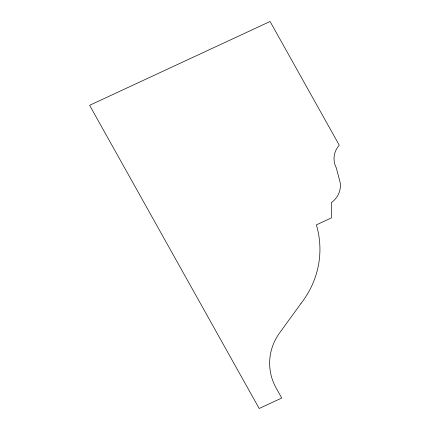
<?xml version="1.0" encoding="UTF-8"?>
<svg xmlns="http://www.w3.org/2000/svg" width="430" height="430" viewBox="0 0 430 430"><rect width="100%" height="100%" fill="white"/><g stroke="black" fill="none" stroke-linecap="round" stroke-linejoin="round"><path stroke-width="0.64" d="M300.946 303.537L279.779 332.68A60.566 55.024 -1.2 0 0 275.904 387.586L281.741 398.024L259.183 408.5L89.612 105.307L270.078 21.5L339.259 145.2A23.634 21.468 -1.2 0 0 336.303 167.877L340.141 182.449A24.01 21.812 -1.2 0 1 331.379 202.686L331.482 217.859L316.356 224.885A102.974 93.557 -1.2 0 1 300.946 303.537"/></g></svg>
